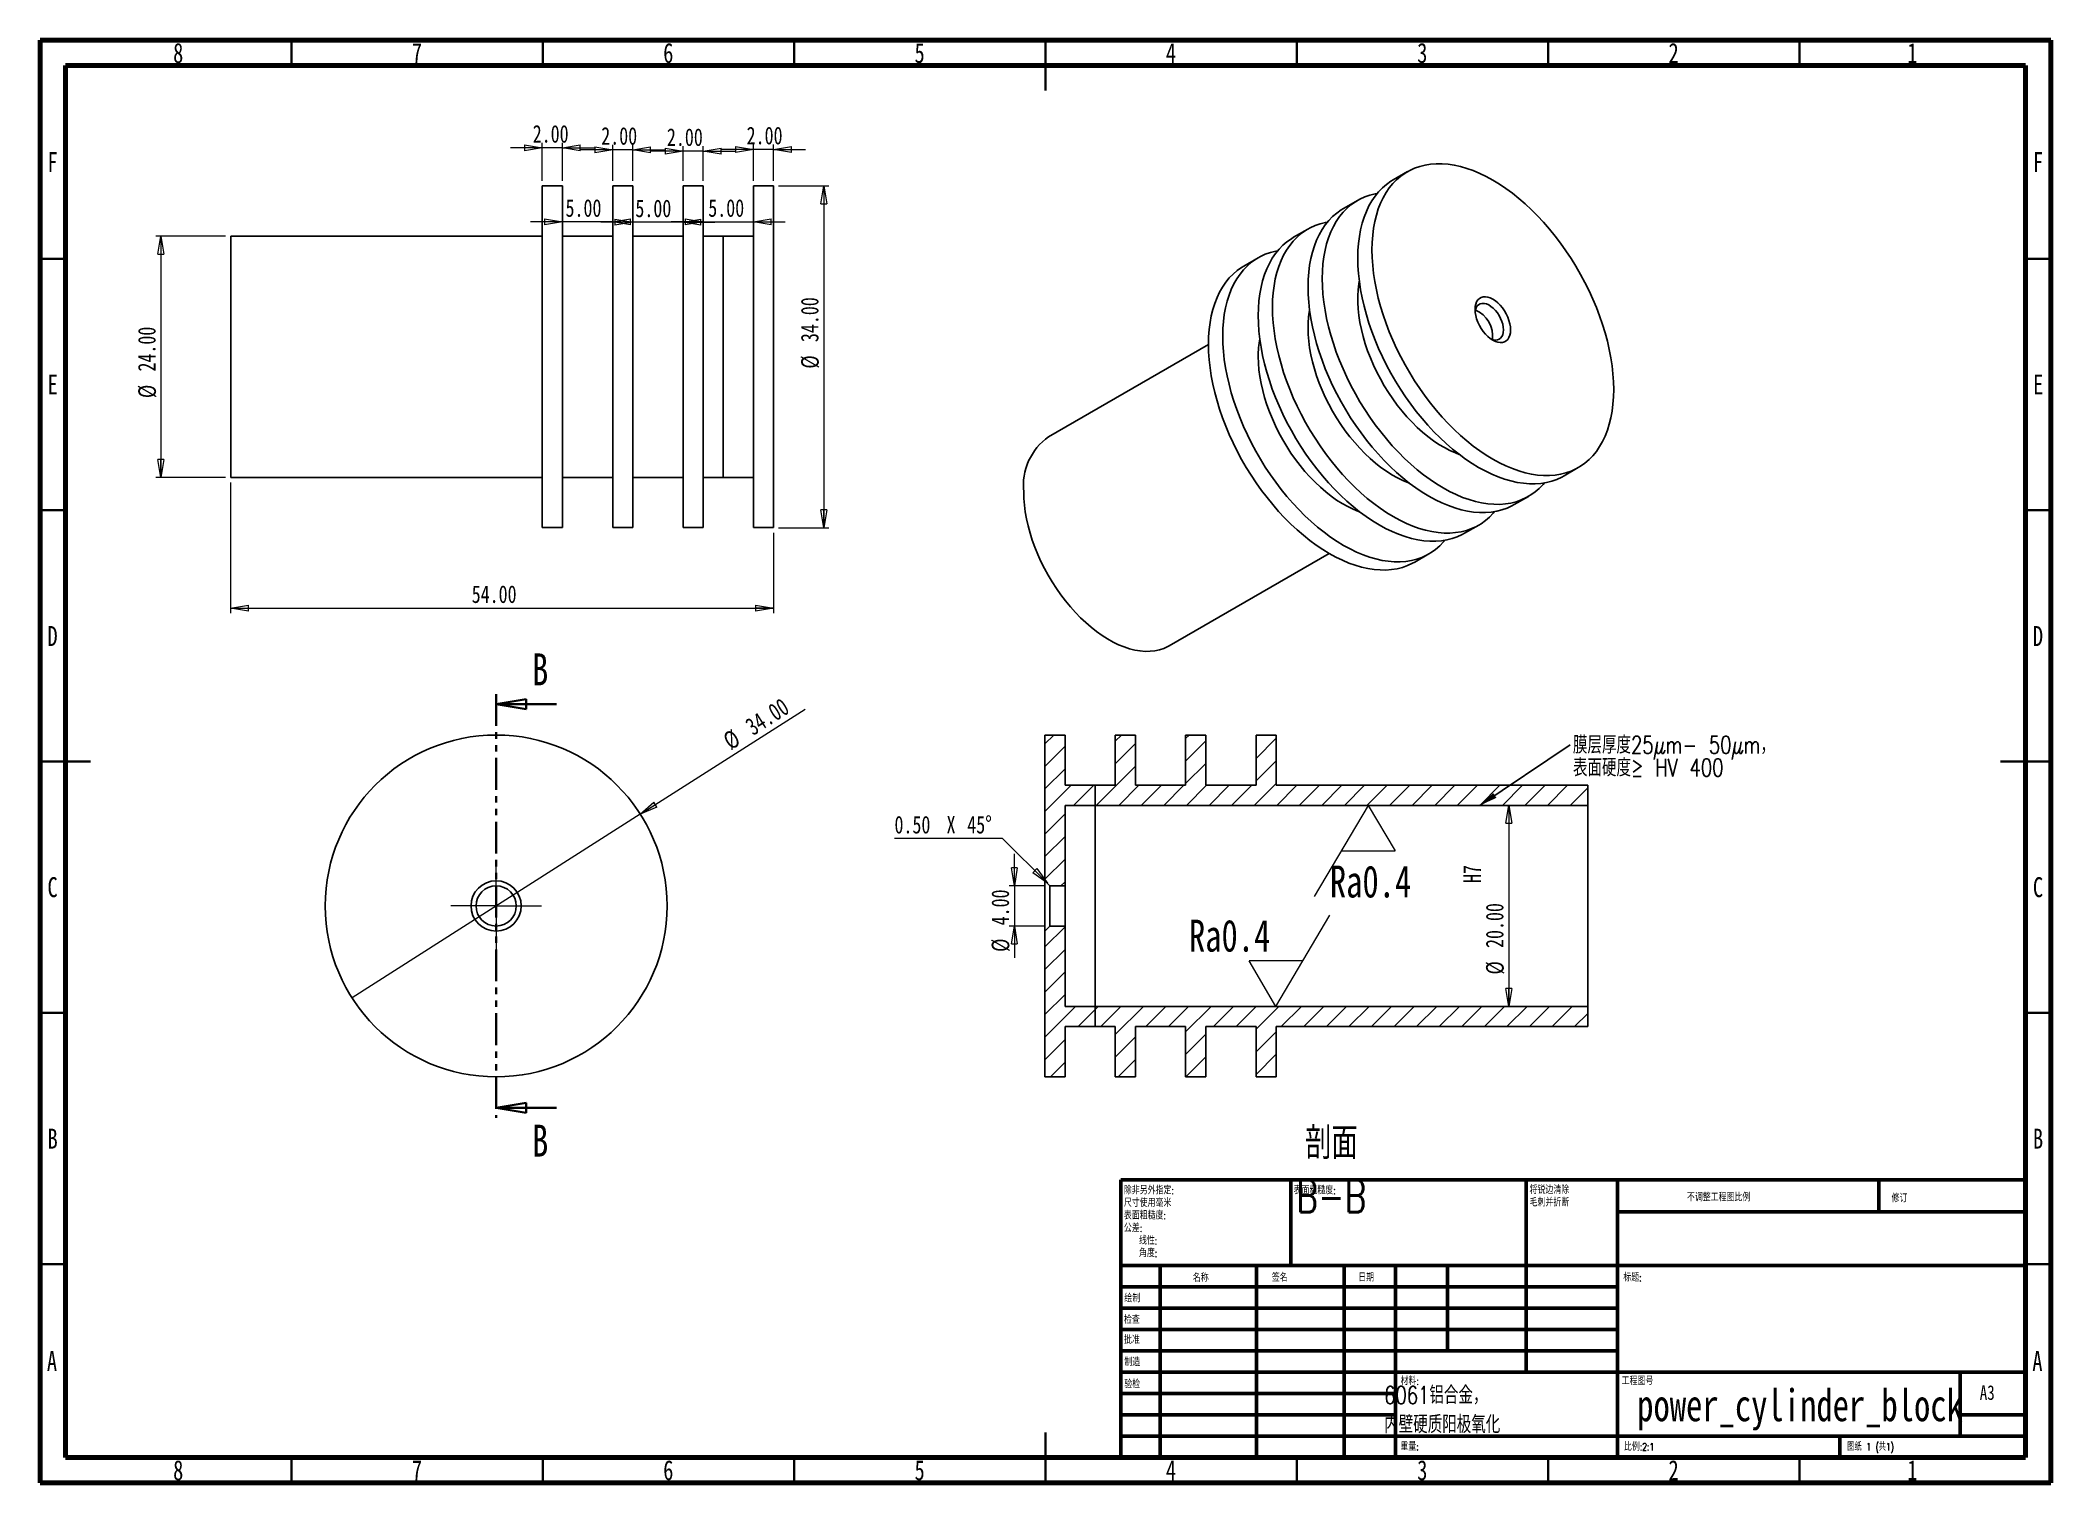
# Model space of a CAD drawing. Header units: millimetres. Extents: x 15 to 415, y 5 to 292.
import ezdxf

# ---------------------------------------------------------------- set-up
doc = ezdxf.new("R2010")
doc.units = ezdxf.units.MM
doc.linetypes.add('PHANTOM', pattern=[12.7, 6.35, -1.27, 1.27, -1.27, 1.27, -1.27])
doc.styles.add('SLDTEXTSTYLE0', font='TXT', dxfattribs={"width": 0.75, "bigfont": 'bigfont'})
doc.styles.add('SLDTEXTSTYLE1', font='TXT', dxfattribs={"width": 0.75})
doc.styles.add('SLDTEXTSTYLE2', font='TXT', dxfattribs={"width": 0.694444, "bigfont": 'bigfont'})
doc.dimstyles.new('SLDDIMSTYLE0', dxfattribs={"dimtxt": 3.5, "dimasz": 3.556, "dimexe": 0, "dimexo": 0.0625, "dimgap": 0.875, "dimtad": 1, "dimlfac": 0.5, "dimrnd": 1e-09, "dimzin": 4, "dimdsep": 46, "dimtxsty": 'SLDTEXTSTYLE1', "dimblk1": 'CLOSED', "dimblk2": 'CLOSED', "dimsah": 1, "dimcen": 0.09, "dimadec": 0, "dimazin": 1, "dimtfac": 1, "dimtofl": 0, "dimtmove": 0, "dimatfit": 3, "dimldrblk": 'CLOSED', "dimfxl": 0, "dimfrac": 2, "dimtolj": 1, "dimtzin": 12, "dimarcsym": 0})
doc.dimstyles.new('SLDDIMSTYLE1', dxfattribs={"dimtxt": 3.5, "dimasz": 3.556, "dimexe": 0, "dimexo": 0.0625, "dimgap": 0.875, "dimtad": 1, "dimlfac": 0.5, "dimrnd": 1e-09, "dimzin": 4, "dimdsep": 46, "dimtxsty": 'SLDTEXTSTYLE1', "dimblk1": 'CLOSED', "dimblk2": 'CLOSED', "dimsah": 1, "dimcen": 0.09, "dimadec": 0, "dimazin": 1, "dimtfac": 1, "dimtmove": 0, "dimatfit": 0, "dimldrblk": 'CLOSED', "dimfxl": 0, "dimfrac": 2, "dimtolj": 1, "dimtzin": 12, "dimarcsym": 0})
doc.dimstyles.new('SLDDIMSTYLE2', dxfattribs={"dimtxt": 3.5, "dimasz": 3.556, "dimexe": 0, "dimexo": 0.0625, "dimgap": 0.875, "dimtad": 1, "dimlfac": 0.5, "dimrnd": 1e-09, "dimzin": 4, "dimdsep": 46, "dimtxsty": 'SLDTEXTSTYLE1', "dimblk1": 'NONE', "dimblk2": 'CLOSED', "dimsah": 1, "dimcen": 0, "dimadec": 0, "dimazin": 1, "dimtfac": 1, "dimtmove": 0, "dimatfit": 3, "dimldrblk": 'NONE', "dimfxl": 0, "dimfrac": 2, "dimtolj": 1, "dimtzin": 12, "dimarcsym": 0})
doc.dimstyles.new('SLDDIMSTYLE3', dxfattribs={"dimtxt": 3.5, "dimasz": 3.556, "dimexe": 0, "dimexo": 0.0625, "dimgap": 0.875, "dimtad": 1, "dimlfac": 0.5, "dimrnd": 1e-09, "dimzin": 4, "dimdsep": 46, "dimtxsty": 'SLDTEXTSTYLE1', "dimblk1": 'CLOSED', "dimblk2": 'CLOSED', "dimsah": 1, "dimcen": 0.09, "dimadec": 0, "dimazin": 1, "dimtfac": 1, "dimtofl": 0, "dimtmove": 0, "dimatfit": 3, "dimldrblk": 'CLOSED', "dimfxl": 0, "dimfrac": 2, "dimtolj": 1, "dimarcsym": 0})
doc.dimstyles.new('SLDDIMSTYLE4', dxfattribs={"dimtxt": 0.18, "dimasz": 3.556, "dimexe": 0, "dimexo": 0.0625, "dimgap": 0, "dimtad": 0, "dimtih": 1, "dimtoh": 1, "dimdec": 0, "dimrnd": 1e-09, "dimzin": 0, "dimdsep": 46, "dimtxsty": 'Standard', "dimsah": 1, "dimcen": 0.09, "dimadec": 0, "dimazin": 0, "dimtfac": 3.556, "dimtdec": 0, "dimtofl": 0, "dimtmove": 0, "dimatfit": 3, "dimfxl": 0, "dimfrac": 2, "dimtolj": 1, "dimtzin": 0, "dimarcsym": 0})

# ---------------------------------------------------------------- blocks, each defined once
blk = doc.blocks.new('_Closed')
at = {"color": 0, "linetype": 'ByBlock', "lineweight": -2}
for p, q in [((-1, 0.166667), (0, 0)), ((-1, 0.166667), (-1, -0.166667)), ((0, 0), (-1, -0.166667)), ((0, 0), (-1, 0))]:
    blk.add_line(p, q, dxfattribs=at)
blk = doc.blocks.new('_D')
at = {"color": 7, "linetype": 'Continuous', "lineweight": 0}
for p, q in [((51.89, 253.02), (38.02, 253.02)), ((39.02, 253.02), (39.02, 205.02)), ((51.89, 205.02), (38.02, 205.02))]:
    blk.add_line(p, q, dxfattribs=at)
at = {"color": 7, "linetype": 'Continuous', "lineweight": 18, "xscale": 3.556, "yscale": 3.556}
for p, rotation in [((39.02, 253.02), 90.0000000000004), ((39.02, 205.02), 270.0000000000004)]:
    blk.add_blockref('_Closed', p, dxfattribs=dict(at, rotation=rotation))
at = {"color": 7, "linetype": 'Continuous', "lineweight": 18, "char_height": 3.5, "attachment_point": 1, "rotation": 90, "style": 'SLDTEXTSTYLE1'}
for s, insert in [('24.00', (34.45, 226.08)), ('%%c', (34.51, 220.8))]:
    blk.add_mtext(s, dxfattribs=dict(at, insert=insert))
blk = doc.blocks.new('_D_1')
at = {"color": 7, "linetype": 'Continuous', "lineweight": 0}
for p, q in [((52.89, 204.02), (52.89, 178.02)), ((160.89, 194.02), (160.89, 178.02)), ((52.89, 179.02), (160.89, 179.02))]:
    blk.add_line(p, q, dxfattribs=at)
at = {"color": 7, "linetype": 'Continuous', "lineweight": 18, "xscale": 3.556, "yscale": 3.556, "rotation": 180.0000000000004}
blk.add_blockref('_Closed', (52.89, 179.02), dxfattribs=at)
at = {"color": 7, "linetype": 'Continuous', "lineweight": 18, "xscale": 3.556, "yscale": 3.556}
blk.add_blockref('_Closed', (160.89, 179.02), dxfattribs=at)
at = {"color": 7, "linetype": 'Continuous', "lineweight": 18, "insert": (100.84, 183.54), "char_height": 3.5, "attachment_point": 1, "style": 'SLDTEXTSTYLE1'}
blk.add_mtext('54.00', dxfattribs=at)
blk = doc.blocks.new('_D_2')
at = {"color": 7, "linetype": 'Continuous', "lineweight": 0}
for p, q in [((156.89, 270.28), (150.54, 270.28)), ((156.89, 264.02), (156.89, 271.28)), ((160.89, 270.28), (156.89, 270.28)), ((160.89, 264.02), (160.89, 271.28)), ((160.89, 270.28), (167.24, 270.28))]:
    blk.add_line(p, q, dxfattribs=at)
at = {"color": 7, "linetype": 'Continuous', "lineweight": 18, "xscale": 3.556, "yscale": 3.556}
blk.add_blockref('_Closed', (156.89, 270.28), dxfattribs=at)
at = {"color": 7, "linetype": 'Continuous', "lineweight": 18, "xscale": 3.556, "yscale": 3.556, "rotation": 180.0000000000004}
blk.add_blockref('_Closed', (160.89, 270.28), dxfattribs=at)
at = {"color": 7, "linetype": 'Continuous', "lineweight": 18, "insert": (155.54, 274.79), "char_height": 3.5, "attachment_point": 1, "style": 'SLDTEXTSTYLE1'}
blk.add_mtext('2.00', dxfattribs=at)
blk = doc.blocks.new('_D_3')
at = {"color": 7, "linetype": 'Continuous', "lineweight": 0}
for p, q in [((142.89, 269.95), (136.54, 269.95)), ((142.89, 264.02), (142.89, 270.95)), ((146.89, 269.95), (142.89, 269.95)), ((146.89, 264.02), (146.89, 270.95)), ((146.89, 269.95), (153.24, 269.95))]:
    blk.add_line(p, q, dxfattribs=at)
at = {"color": 7, "linetype": 'Continuous', "lineweight": 18, "xscale": 3.556, "yscale": 3.556}
blk.add_blockref('_Closed', (142.89, 269.95), dxfattribs=at)
at = {"color": 7, "linetype": 'Continuous', "lineweight": 18, "xscale": 3.556, "yscale": 3.556, "rotation": 180.0000000000004}
blk.add_blockref('_Closed', (146.89, 269.95), dxfattribs=at)
at = {"color": 7, "linetype": 'Continuous', "lineweight": 18, "insert": (139.68, 274.47), "char_height": 3.5, "attachment_point": 1, "style": 'SLDTEXTSTYLE1'}
blk.add_mtext('2.00', dxfattribs=at)
blk = doc.blocks.new('_D_4')
at = {"color": 7, "linetype": 'Continuous', "lineweight": 0}
for p, q in [((128.89, 270.2), (122.54, 270.2)), ((128.89, 264.02), (128.89, 271.2)), ((132.89, 270.2), (128.89, 270.2)), ((132.89, 264.02), (132.89, 271.2)), ((132.89, 270.2), (139.24, 270.2))]:
    blk.add_line(p, q, dxfattribs=at)
at = {"color": 7, "linetype": 'Continuous', "lineweight": 18, "xscale": 3.556, "yscale": 3.556}
blk.add_blockref('_Closed', (128.89, 270.2), dxfattribs=at)
at = {"color": 7, "linetype": 'Continuous', "lineweight": 18, "xscale": 3.556, "yscale": 3.556, "rotation": 180.0000000000004}
blk.add_blockref('_Closed', (132.89, 270.2), dxfattribs=at)
at = {"color": 7, "linetype": 'Continuous', "lineweight": 18, "insert": (126.62, 274.71), "char_height": 3.5, "attachment_point": 1, "style": 'SLDTEXTSTYLE1'}
blk.add_mtext('2.00', dxfattribs=at)
blk = doc.blocks.new('_D_5')
at = {"color": 7, "linetype": 'Continuous', "lineweight": 0}
for p, q in [((114.89, 270.61), (108.54, 270.61)), ((114.89, 264.02), (114.89, 271.61)), ((118.89, 270.61), (114.89, 270.61)), ((118.89, 264.02), (118.89, 271.61)), ((118.89, 270.61), (125.24, 270.61))]:
    blk.add_line(p, q, dxfattribs=at)
at = {"color": 7, "linetype": 'Continuous', "lineweight": 18, "xscale": 3.556, "yscale": 3.556}
blk.add_blockref('_Closed', (114.89, 270.61), dxfattribs=at)
at = {"color": 7, "linetype": 'Continuous', "lineweight": 18, "xscale": 3.556, "yscale": 3.556, "rotation": 180.0000000000004}
blk.add_blockref('_Closed', (118.89, 270.61), dxfattribs=at)
at = {"color": 7, "linetype": 'Continuous', "lineweight": 18, "insert": (112.98, 275.12), "char_height": 3.5, "attachment_point": 1, "style": 'SLDTEXTSTYLE1'}
blk.add_mtext('2.00', dxfattribs=at)
blk = doc.blocks.new('_D_6')
at = {"color": 7, "linetype": 'Continuous', "lineweight": 0}
for p, q in [((161.89, 263.02), (171.89, 263.02)), ((170.89, 263.02), (170.89, 195.02)), ((161.89, 195.02), (171.89, 195.02))]:
    blk.add_line(p, q, dxfattribs=at)
at = {"color": 7, "linetype": 'Continuous', "lineweight": 18, "xscale": 3.556, "yscale": 3.556}
for p, rotation in [((170.89, 263.02), 90.0000000000004), ((170.89, 195.02), 270.0000000000004)]:
    blk.add_blockref('_Closed', p, dxfattribs=dict(at, rotation=rotation))
at = {"color": 7, "linetype": 'Continuous', "lineweight": 18, "char_height": 3.5, "attachment_point": 1, "rotation": 90, "style": 'SLDTEXTSTYLE1'}
for s, insert in [('34.00', (166.33, 231.94)), ('%%c', (166.38, 226.66))]:
    blk.add_mtext(s, dxfattribs=dict(at, insert=insert))
blk = doc.blocks.new('_D_7')
at = {"color": 7, "linetype": 'Continuous', "lineweight": 0}
for p, q in [((146.89, 254.02), (146.89, 256.86)), ((146.89, 255.86), (140.54, 255.86)), ((146.89, 255.86), (156.89, 255.86)), ((156.89, 255.86), (163.24, 255.86))]:
    blk.add_line(p, q, dxfattribs=at)
at = {"color": 7, "linetype": 'Continuous', "lineweight": 18, "xscale": 3.556, "yscale": 3.556}
blk.add_blockref('_Closed', (146.89, 255.86), dxfattribs=at)
at = {"color": 7, "linetype": 'Continuous', "lineweight": 18, "xscale": 3.556, "yscale": 3.556, "rotation": 180.0000000000004}
blk.add_blockref('_Closed', (156.89, 255.86), dxfattribs=at)
at = {"color": 7, "linetype": 'Continuous', "lineweight": 18, "insert": (147.91, 260.37), "char_height": 3.5, "attachment_point": 1, "style": 'SLDTEXTSTYLE1'}
blk.add_mtext('5.00', dxfattribs=at)
blk = doc.blocks.new('_D_8')
at = {"color": 7, "linetype": 'Continuous', "lineweight": 0}
for p, q in [((132.89, 254.02), (132.89, 256.79)), ((132.89, 255.79), (126.54, 255.79)), ((142.89, 255.79), (132.89, 255.79)), ((142.89, 255.79), (149.24, 255.79))]:
    blk.add_line(p, q, dxfattribs=at)
at = {"color": 7, "linetype": 'Continuous', "lineweight": 18, "xscale": 3.556, "yscale": 3.556}
blk.add_blockref('_Closed', (132.89, 255.79), dxfattribs=at)
at = {"color": 7, "linetype": 'Continuous', "lineweight": 18, "xscale": 3.556, "yscale": 3.556, "rotation": 180.0000000000004}
blk.add_blockref('_Closed', (142.89, 255.79), dxfattribs=at)
at = {"color": 7, "linetype": 'Continuous', "lineweight": 18, "insert": (133.41, 260.3), "char_height": 3.5, "attachment_point": 1, "style": 'SLDTEXTSTYLE1'}
blk.add_mtext('5.00', dxfattribs=at)
blk = doc.blocks.new('_D_9')
at = {"color": 7, "linetype": 'Continuous', "lineweight": 0}
for p, q in [((118.89, 254.02), (118.89, 256.86)), ((128.89, 254.02), (128.89, 256.86)), ((118.89, 255.86), (112.54, 255.86)), ((128.89, 255.86), (118.89, 255.86)), ((128.89, 255.86), (135.24, 255.86))]:
    blk.add_line(p, q, dxfattribs=at)
at = {"color": 7, "linetype": 'Continuous', "lineweight": 18, "xscale": 3.556, "yscale": 3.556}
blk.add_blockref('_Closed', (118.89, 255.86), dxfattribs=at)
at = {"color": 7, "linetype": 'Continuous', "lineweight": 18, "xscale": 3.556, "yscale": 3.556, "rotation": 180.0000000000004}
blk.add_blockref('_Closed', (128.89, 255.86), dxfattribs=at)
at = {"color": 7, "linetype": 'Continuous', "lineweight": 18, "insert": (119.51, 260.37), "char_height": 3.5, "attachment_point": 1, "style": 'SLDTEXTSTYLE1'}
blk.add_mtext('5.00', dxfattribs=at)
blk = doc.blocks.new('_D_10')
at = {"color": 7, "linetype": 'Continuous', "lineweight": 0}
for q in [(167.18, 158.93), (77.03, 101.5)]:
    blk.add_line((134.38, 138.03), q, dxfattribs=at)
at = {"color": 7, "linetype": 'Continuous', "lineweight": 18, "xscale": 3.556, "yscale": 3.556, "rotation": 212.4984710237748}
blk.add_blockref('_Closed', (134.38, 138.03, -2), dxfattribs=at)
at = {"color": 7, "linetype": 'Continuous', "lineweight": 18, "char_height": 3.5, "attachment_point": 1, "rotation": 32.4985, "style": 'SLDTEXTSTYLE1'}
for s, insert in [('34.00', (154.92, 156.52)), ('%%c', (150.49, 153.64))]:
    blk.add_mtext(s, dxfattribs=dict(at, insert=insert))
blk = doc.blocks.new('_None')
blk = doc.blocks.new('SW_CENTERMARKSYMBOL_0')
at = {"color": 0, "linetype": 'Continuous', "lineweight": 18}
for p, q in [((0, 5), (0, 9)), ((0, 0), (0, 5)), ((-5, 0), (-9, 0)), ((0, 0), (-5, 0)), ((0, 0), (0, -5)), ((0, 0), (5, 0)), ((5, 0), (9, 0)), ((0, -5), (0, -9))]:
    blk.add_line(p, q, dxfattribs=at)
blk = doc.blocks.new('_D_11')
at = {"color": 7, "linetype": 'Continuous', "lineweight": 0}
blk.add_line((307.16, 139.77), (307.16, 99.77), dxfattribs=at)
at = {"color": 7, "linetype": 'Continuous', "lineweight": 18, "xscale": 3.556, "yscale": 3.556}
for p, rotation in [((307.16, 139.77, 17), 90.0000000000004), ((307.16, 99.77, 17), 270.0000000000004)]:
    blk.add_blockref('_Closed', p, dxfattribs=dict(at, rotation=rotation))
at = {"color": 7, "linetype": 'Continuous', "lineweight": 18, "char_height": 3.5, "attachment_point": 1, "rotation": 90, "style": 'SLDTEXTSTYLE1'}
for s, insert in [('H7', (298.12, 124.33)), ('20.00', (302.6, 111.4)), ('%%c', (302.65, 106.12))]:
    blk.add_mtext(s, dxfattribs=dict(at, insert=insert))
blk = doc.blocks.new('SW_CHAMFER_DIMENSION_0')
at = {"color": 0, "linetype": 'Continuous', "lineweight": 0}
for p, q in [((21.52, 0), (0, 0)), ((30.43, -8.91), (21.52, 0))]:
    blk.add_line(p, q, dxfattribs=at)
at = {"color": 0, "linetype": 'Continuous', "lineweight": 18, "xscale": 3.556, "yscale": 3.556, "rotation": 315.0000000000009}
blk.add_blockref('_Closed', (30.43, -8.91, 17), dxfattribs=at)
at = {"color": 0, "linetype": 'Continuous', "lineweight": 18, "char_height": 3.5, "attachment_point": 1, "style": 'SLDTEXTSTYLE1'}
for s, insert in [('0.50', (0, 4.51)), ('X', (10.36, 4.51)), ('45°', (14.48, 4.51))]:
    blk.add_mtext(s, dxfattribs=dict(at, insert=insert))
blk = doc.blocks.new('_D_12')
at = {"color": 7, "linetype": 'Continuous', "lineweight": 0}
for p, q in [((208.8, 123.77), (208.8, 130.12)), ((214.89, 123.77), (207.8, 123.77)), ((208.8, 123.77), (208.8, 115.77)), ((214.89, 115.77), (207.8, 115.77)), ((208.8, 115.77), (208.8, 109.42))]:
    blk.add_line(p, q, dxfattribs=at)
at = {"color": 7, "linetype": 'Continuous', "lineweight": 18, "xscale": 3.556, "yscale": 3.556}
for p, rotation in [((208.8, 123.77, 17), 270.0000000000004), ((208.8, 115.77, 17), 90.0000000000004)]:
    blk.add_blockref('_Closed', p, dxfattribs=dict(at, rotation=rotation))
at = {"color": 7, "linetype": 'Continuous', "lineweight": 18, "char_height": 3.5, "attachment_point": 1, "rotation": 90, "style": 'SLDTEXTSTYLE1'}
for s, insert in [('4.00', (204.24, 115.9)), ('%%c', (204.29, 110.62))]:
    blk.add_mtext(s, dxfattribs=dict(at, insert=insert))
blk = doc.blocks.new('SW_NOTE_0')
at = {"color": 0, "linetype": 'Continuous', "lineweight": 0, "char_height": 3.5, "attachment_point": 1, "style": 'SLDTEXTSTYLE0'}
for s, insert in [('膜层厚度\u200b25μm- 50μm，', (0.57, 1.77)), ('表面硬度≥ HV 400', (0.57, -2.76))]:
    blk.add_mtext(s, dxfattribs=dict(at, insert=insert))
blk = doc.blocks.new('SW_SFSYMBOL_0')
at = {"color": 0, "linetype": 'Continuous', "lineweight": 0}
for p, q in [((7.62, 20.16), (-3.09, 2.02)), ((7.62, 20.16), (12.97, 11.09)), ((2.27, 11.09), (12.97, 11.09))]:
    blk.add_line(p, q, dxfattribs=at)
at = {"color": 0, "linetype": 'Continuous', "lineweight": 0, "insert": (0, 8.19), "char_height": 6.35, "attachment_point": 1, "style": 'SLDTEXTSTYLE1'}
blk.add_mtext('Ra0.4', dxfattribs=at)
blk = doc.blocks.new('SW_SFSYMBOL_1')
at = {"color": 0, "linetype": 'Continuous', "lineweight": 0}
for p, q in [((17.31, -9.07), (28.01, 9.07)), ((17.31, -9.07), (11.95, 0)), ((22.66, 0), (11.95, 0))]:
    blk.add_line(p, q, dxfattribs=at)
at = {"color": 0, "linetype": 'Continuous', "lineweight": 0, "insert": (0, 8.19), "char_height": 6.35, "attachment_point": 1, "style": 'SLDTEXTSTYLE1'}
blk.add_mtext('Ra0.4', dxfattribs=at)

msp = doc.modelspace()

# ---------------------------------------------------------------- hatches: boundary and pattern name
at = {"linetype": 'Continuous', "lineweight": 18}
h = msp.add_hatch(dxfattribs=at)
h.set_pattern_fill('ANSI31', style=0)
h.paths.add_polyline_path([(218.885, 139.767), (224.885, 139.767), (224.885, 143.767), (218.885, 143.767), (218.885, 153.767), (214.885, 153.767), (214.885, 124.767), (215.885, 123.767), (218.885, 123.767)], flags=0)
h = msp.add_hatch(dxfattribs=at)
h.set_pattern_fill('ANSI31', style=0)
h.paths.add_polyline_path([(232.885, 153.767), (228.885, 153.767), (228.885, 143.767), (224.885, 143.767), (224.885, 139.767), (322.885, 139.767), (322.885, 143.767), (260.885, 143.767), (260.885, 153.767), (256.885, 153.767), (256.885, 143.767), (246.885, 143.767), (246.885, 153.767), (242.885, 153.767), (242.885, 143.767), (232.885, 143.767)], flags=0)
h = msp.add_hatch(dxfattribs=at)
h.set_pattern_fill('ANSI31', style=0)
h.paths.add_polyline_path([(218.885, 95.767), (224.885, 95.767), (224.885, 99.767), (218.885, 99.767), (218.885, 115.767), (215.885, 115.767), (214.885, 114.767), (214.885, 85.767), (218.885, 85.767)], flags=0)
h = msp.add_hatch(dxfattribs=at)
h.set_pattern_fill('ANSI31', style=0)
h.paths.add_polyline_path([(228.885, 85.767), (232.885, 85.767), (232.885, 95.767), (242.885, 95.767), (242.885, 85.767), (246.885, 85.767), (246.885, 95.767), (256.885, 95.767), (256.885, 85.767), (260.885, 85.767), (260.885, 95.767), (322.885, 95.767), (322.885, 99.767), (224.885, 99.767), (224.885, 95.767), (228.885, 95.767)], flags=0)

# ---------------------------------------------------------------- linework, layer by layer
at = {"color": 7, "linetype": 'Continuous', "lineweight": 70}
for p, q in [((15, 5), (15, 292)), ((15, 292), (415, 292)), ((415, 292), (415, 5)), ((20, 10), (20, 287)), ((20, 287), (410, 287)), ((410, 287), (410, 10)), ((410, 10), (20, 10)), ((415, 5), (15, 5))]:
    msp.add_line(p, q, dxfattribs=at)
at = {"color": 7, "linetype": 'Continuous', "lineweight": 35}
for p, q in [((65, 287), (65, 292)), ((115, 287), (115, 292)), ((165, 287), (165, 292)), ((215, 292), (215, 282)), ((215, 287), (215, 292)), ((265, 287), (265, 292)), ((315, 287), (315, 292)), ((365, 287), (365, 292)), ((20, 248.5), (15, 248.5)), ((410, 248.5), (415, 248.5)), ((20, 198.5), (15, 198.5)), ((410, 198.5), (415, 198.5)), ((117.709, 159.927), (105.709, 159.927)), ((15, 148.5), (25, 148.5)), ((20, 148.5), (15, 148.5)), ((415, 148.5), (405, 148.5)), ((410, 148.5), (415, 148.5)), ((20, 98.5), (15, 98.5)), ((410, 98.5), (415, 98.5)), ((117.709, 79.607), (105.709, 79.607)), ((20, 48.5), (15, 48.5)), ((410, 48.5), (415, 48.5)), ((215, 5), (215, 15)), ((65, 10), (65, 5)), ((115, 10), (115, 5)), ((165, 10), (165, 5)), ((215, 10), (215, 5)), ((265, 10), (265, 5)), ((315, 10), (315, 5)), ((365, 10), (365, 5))]:
    msp.add_line(p, q, dxfattribs=at)
at = {"color": 7, "linetype": 'Continuous', "lineweight": 25}
for p, q in [((286.996, 265.85), (284.168, 264.218)), ((118.892, 263.024), (114.892, 263.024)), ((114.892, 229.024), (114.892, 263.024)), ((118.892, 229.024), (118.892, 263.024)), ((132.892, 263.024), (128.892, 263.024)), ((128.892, 229.024), (128.892, 263.024)), ((132.892, 229.024), (132.892, 263.024)), ((146.892, 263.024), (142.892, 263.024)), ((142.892, 263.024), (142.892, 195.024)), ((146.892, 263.024), (146.892, 195.024)), ((160.892, 263.024), (156.892, 263.024)), ((156.892, 263.024), (156.892, 195.024)), ((160.892, 263.024), (160.892, 195.024)), ((277.097, 260.135), (274.268, 258.503)), ((114.892, 253.024), (52.892, 253.024)), ((52.892, 229.024), (52.892, 253.024)), ((128.892, 253.024), (118.892, 253.024)), ((142.892, 253.024), (132.892, 253.024)), ((150.892, 253.024), (146.892, 253.024)), ((156.892, 253.024), (150.892, 253.024)), ((150.892, 253.024), (150.892, 205.024)), ((150.892, 253.024), (150.892, 205.024)), ((267.197, 254.421), (264.369, 252.788)), ((257.298, 248.706), (254.469, 247.073)), ((52.892, 205.024), (52.892, 229.024)), ((114.892, 195.024), (114.892, 229.024)), ((118.892, 195.024), (118.892, 229.024)), ((128.892, 195.024), (128.892, 229.024)), ((132.892, 195.024), (132.892, 229.024)), ((247.426, 231.46), (215.628, 213.104)), ((52.892, 205.024), (114.892, 205.024)), ((118.892, 205.024), (128.892, 205.024)), ((132.892, 205.024), (142.892, 205.024)), ((146.892, 205.024), (150.892, 205.024)), ((150.892, 205.024), (156.892, 205.024)), ((318.165, 205.326), (320.993, 206.959)), ((308.265, 199.611), (311.094, 201.244)), ((114.892, 195.024), (118.892, 195.024)), ((128.892, 195.024), (132.892, 195.024)), ((142.892, 195.024), (146.892, 195.024)), ((156.892, 195.024), (160.892, 195.024)), ((298.366, 193.896), (301.194, 195.529)), ((239.626, 171.533), (271.424, 189.89)), ((288.466, 188.182), (291.295, 189.814)), ((214.885, 124.767), (214.885, 153.767)), ((214.885, 153.767), (218.885, 153.767)), ((218.885, 143.767), (218.885, 153.767)), ((228.885, 143.767), (228.885, 153.767)), ((228.885, 153.767), (232.885, 153.767)), ((232.885, 143.767), (232.885, 153.767)), ((242.885, 153.767), (242.885, 143.767)), ((246.885, 153.767), (242.885, 153.767)), ((246.885, 153.767), (246.885, 143.767)), ((256.885, 153.767), (256.885, 143.767)), ((260.885, 153.767), (256.885, 153.767)), ((260.885, 153.767), (260.885, 143.767)), ((224.885, 143.767), (218.885, 143.767)), ((224.885, 139.767), (224.885, 143.767)), ((228.885, 143.767), (224.885, 143.767)), ((224.885, 139.767), (224.885, 143.767)), ((242.885, 143.767), (232.885, 143.767)), ((256.885, 143.767), (246.885, 143.767)), ((322.885, 143.767), (260.885, 143.767)), ((322.885, 139.767), (322.885, 143.767)), ((218.885, 139.767), (224.885, 139.767)), ((218.885, 139.767), (218.885, 123.767)), ((224.885, 139.767), (322.885, 139.767)), ((224.885, 139.767), (224.885, 99.767)), ((224.885, 139.767), (224.885, 99.767)), ((322.885, 99.767), (322.885, 139.767)), ((215.885, 123.767), (214.885, 124.767)), ((214.885, 114.767), (214.885, 124.767)), ((215.885, 123.767), (218.885, 123.767)), ((215.885, 123.767), (215.885, 115.767)), ((218.885, 115.767), (218.885, 123.767)), ((214.885, 114.767), (215.885, 115.767)), ((214.885, 85.767), (214.885, 114.767)), ((218.885, 115.767), (215.885, 115.767)), ((218.885, 115.767), (218.885, 99.767)), ((224.885, 99.767), (218.885, 99.767)), ((322.885, 99.767), (224.885, 99.767)), ((224.885, 95.767), (224.885, 99.767)), ((224.885, 95.767), (224.885, 99.767)), ((322.885, 95.767), (322.885, 99.767)), ((218.885, 95.767), (224.885, 95.767)), ((218.885, 85.767), (218.885, 95.767)), ((224.885, 95.767), (228.885, 95.767)), ((228.885, 85.767), (228.885, 95.767)), ((232.885, 95.767), (242.885, 95.767)), ((232.885, 85.767), (232.885, 95.767)), ((242.885, 95.767), (242.885, 85.767)), ((246.885, 95.767), (256.885, 95.767)), ((246.885, 95.767), (246.885, 85.767)), ((256.885, 95.767), (256.885, 85.767)), ((260.885, 95.767), (322.885, 95.767)), ((260.885, 95.767), (260.885, 85.767)), ((218.885, 85.767), (214.885, 85.767)), ((232.885, 85.767), (228.885, 85.767)), ((242.885, 85.767), (246.885, 85.767)), ((256.885, 85.767), (260.885, 85.767))]:
    msp.add_line(p, q, dxfattribs=at)
at = {"color": 7, "linetype": 'PHANTOM', "lineweight": 35}
msp.add_line((105.709, 161.927), (105.709, 77.607), dxfattribs=at)
at = {"color": 7, "linetype": 'Continuous', "lineweight": 50}
for p, q in [((230, 65.25), (410, 65.25)), ((230, 65.25), (230, 10)), ((263.8, 48.25), (263.8, 65.25)), ((310.6, 65.25), (310.6, 27)), ((328.8, 65.25), (328.8, 10)), ((380.8, 58.875), (380.8, 65.25)), ((410, 58.875), (328.8, 58.875)), ((410, 48.25), (230, 48.25)), ((237.8, 48.25), (237.8, 10)), ((256.991, 48.25), (256.991, 10)), ((274.399, 48.25), (274.399, 10)), ((284.6, 10), (284.6, 48.25)), ((295, 31.25), (295, 48.25)), ((328.8, 44), (230, 44)), ((328.8, 39.75), (230, 39.75)), ((328.8, 35.5), (230, 35.5)), ((328.8, 31.25), (230, 31.25)), ((284.6, 27), (230, 27)), ((284.6, 27), (410, 27)), ((397, 14.25), (397, 27)), ((284.6, 22.75), (230, 22.75)), ((284.6, 18.5), (230, 18.5)), ((410, 18.5), (397, 18.5)), ((230, 14.25), (410, 14.25)), ((373, 10), (373, 14.25))]:
    msp.add_line(p, q, dxfattribs=at)
at = {"color": 7, "linetype": 'Continuous', "lineweight": 25, "flags": 128}
for points in [[(284.168, 264.218), (283.712, 263.94), (282.843, 263.323), (282.027, 262.622), (281.267, 261.839), (280.566, 260.977), (279.925, 260.038), (279.347, 259.025), (278.832, 257.941), (278.383, 256.789), (278.001, 255.572), (277.687, 254.294), (277.441, 252.959), (277.266, 251.571), (277.16, 250.133), (277.125, 248.651), (277.16, 247.127), (277.266, 245.568), (277.441, 243.977), (277.687, 242.358), (278.001, 240.718), (278.383, 239.06), (278.832, 237.389), (279.347, 235.711), (279.925, 234.03), (280.566, 232.351), (281.267, 230.679), (282.027, 229.02), (282.843, 227.377), (283.712, 225.756), (284.633, 224.161), (285.602, 222.597), (286.617, 221.07), (287.674, 219.582), (288.772, 218.139), (289.905, 216.744), (291.071, 215.403), (292.268, 214.118), (293.49, 212.894), (294.734, 211.734), (295.998, 210.642), (297.277, 209.621), (298.567, 208.673), (299.865, 207.802), (301.166, 207.009), (302.468, 206.299), (303.766, 205.672), (305.056, 205.13), (306.335, 204.675), (307.598, 204.308), (308.843, 204.031), (310.065, 203.844), (311.261, 203.748), (312.428, 203.742), (313.561, 203.828), (314.658, 204.005), (315.716, 204.271), (316.731, 204.627), (317.7, 205.072), (318.165, 205.326)], [(328.036, 222.526), (328.001, 224.049), (327.895, 225.609), (327.72, 227.2), (327.474, 228.818), (327.16, 230.459), (326.778, 232.117), (326.329, 233.787), (325.814, 235.466), (325.236, 237.147), (324.595, 238.825), (323.894, 240.497), (323.134, 242.157), (322.318, 243.8), (321.449, 245.421), (320.528, 247.016), (319.559, 248.579), (318.544, 250.107), (317.487, 251.595), (316.389, 253.038), (315.256, 254.432), (314.09, 255.774), (312.893, 257.058), (311.671, 258.282), (310.427, 259.442), (309.163, 260.534), (307.884, 261.556), (306.594, 262.504), (305.296, 263.375), (303.995, 264.167), (302.693, 264.878), (301.395, 265.505), (300.105, 266.047), (298.826, 266.502), (297.563, 266.868), (296.318, 267.145), (295.096, 267.332), (293.9, 267.429), (292.733, 267.434), (291.6, 267.348), (290.503, 267.172), (289.445, 266.905), (288.431, 266.549), (287.461, 266.105), (286.541, 265.573), (285.671, 264.956), (284.855, 264.255), (284.096, 263.472), (283.394, 262.61), (282.754, 261.671), (282.175, 260.658), (281.661, 259.574), (281.212, 258.422), (280.829, 257.205), (280.515, 255.927), (280.27, 254.592), (280.094, 253.204), (279.988, 251.766), (279.953, 250.284), (279.988, 248.76), (280.094, 247.201), (280.27, 245.609), (280.515, 243.991), (280.829, 242.351), (281.212, 240.693), (281.661, 239.022), (282.175, 237.344), (282.754, 235.663), (283.394, 233.984), (284.096, 232.312), (284.855, 230.653), (285.671, 229.01), (286.541, 227.389), (287.461, 225.794), (288.431, 224.23), (289.445, 222.702), (290.503, 221.215), (291.6, 219.772), (292.733, 218.377), (293.9, 217.036), (295.096, 215.751), (296.318, 214.527), (297.563, 213.367), (298.826, 212.275), (300.105, 211.253), (301.395, 210.306), (302.693, 209.434), (303.995, 208.642), (305.296, 207.932), (306.594, 207.304), (307.884, 206.763), (309.163, 206.308), (310.427, 205.941), (311.671, 205.664), (312.893, 205.477), (314.09, 205.381), (315.256, 205.375), (316.389, 205.461), (317.487, 205.637), (318.544, 205.904), (319.559, 206.26), (320.528, 206.705), (321.449, 207.236), (322.318, 207.854), (323.134, 208.555), (323.894, 209.337), (324.595, 210.199), (325.236, 211.138), (325.814, 212.151), (326.329, 213.236), (326.778, 214.388), (327.16, 215.604), (327.474, 216.882), (327.72, 218.217), (327.895, 219.605), (328.001, 221.043), (328.036, 222.526)], [(281.004, 261.533), (280.603, 261.457), (279.546, 261.19), (278.531, 260.834), (277.562, 260.39), (276.641, 259.858), (275.772, 259.241), (274.956, 258.54), (274.196, 257.757), (273.495, 256.895), (272.854, 255.956), (272.276, 254.943), (271.761, 253.859), (271.312, 252.707), (270.93, 251.49), (270.616, 250.212), (270.37, 248.877), (270.195, 247.489), (270.089, 246.051), (270.054, 244.569), (270.089, 243.045), (270.195, 241.486), (270.37, 239.894), (270.616, 238.276), (270.93, 236.636), (271.312, 234.978), (271.761, 233.307), (272.276, 231.629), (272.854, 229.948), (273.495, 228.269), (274.196, 226.597), (274.956, 224.938), (275.772, 223.295), (276.641, 221.674), (277.562, 220.079), (278.531, 218.515), (279.546, 216.988), (280.603, 215.5), (281.7, 214.057), (282.834, 212.662), (284, 211.321), (285.197, 210.036), (286.419, 208.812), (287.663, 207.652), (288.927, 206.56), (290.206, 205.539), (291.496, 204.591), (292.794, 203.72), (294.095, 202.927), (295.397, 202.217), (296.695, 201.59), (297.985, 201.048), (299.263, 200.593), (300.527, 200.226), (301.772, 199.949), (302.994, 199.762), (304.19, 199.666), (305.357, 199.66), (306.49, 199.746), (307.587, 199.923), (308.645, 200.189), (309.659, 200.545), (310.629, 200.99), (311.549, 201.522), (312.419, 202.139), (313.235, 202.84), (313.994, 203.622), (314.258, 203.929)], [(274.268, 258.503), (273.813, 258.225), (272.943, 257.608), (272.127, 256.907), (271.368, 256.124), (270.667, 255.262), (270.026, 254.323), (269.447, 253.31), (268.933, 252.226), (268.484, 251.074), (268.101, 249.857), (267.787, 248.58), (267.542, 247.245), (267.366, 245.856), (267.26, 244.419), (267.225, 242.936), (267.26, 241.413), (267.366, 239.853), (267.542, 238.262), (267.787, 236.643), (268.101, 235.003), (268.484, 233.345), (268.933, 231.674), (269.447, 229.996), (270.026, 228.315), (270.667, 226.636), (271.368, 224.965), (272.127, 223.305), (272.943, 221.662), (273.813, 220.041), (274.733, 218.446), (275.703, 216.883), (276.717, 215.355), (277.775, 213.867), (278.872, 212.424), (280.006, 211.03), (281.172, 209.688), (282.368, 208.404), (283.59, 207.179), (284.835, 206.02), (286.099, 204.927), (287.377, 203.906), (288.667, 202.958), (289.965, 202.087), (291.267, 201.295), (292.568, 200.584), (293.866, 199.957), (295.156, 199.415), (296.435, 198.96), (297.699, 198.594), (298.943, 198.316), (300.166, 198.129), (301.362, 198.033), (302.528, 198.028), (303.662, 198.113), (304.759, 198.29), (305.816, 198.556), (306.831, 198.913), (307.8, 199.357), (308.265, 199.611)], [(257.326, 237.221), (257.361, 238.704), (257.467, 240.141), (257.642, 241.53), (257.888, 242.865), (258.202, 244.142), (258.584, 245.359), (259.033, 246.511), (259.548, 247.595), (260.126, 248.608), (260.767, 249.547), (261.468, 250.409), (262.228, 251.192), (263.044, 251.893), (263.913, 252.51), (264.369, 252.788)], [(260.154, 238.854), (260.189, 240.337), (260.295, 241.774), (260.471, 243.163), (260.716, 244.498), (261.03, 245.775), (261.413, 246.992), (261.862, 248.144), (262.376, 249.228), (262.955, 250.241), (263.595, 251.18), (264.297, 252.042), (265.056, 252.825), (265.872, 253.526), (266.742, 254.143), (267.662, 254.675), (268.632, 255.119), (269.646, 255.476), (270.704, 255.742), (271.104, 255.818)], [(250.255, 233.139), (250.29, 234.622), (250.396, 236.059), (250.571, 237.448), (250.817, 238.783), (251.131, 240.06), (251.513, 241.277), (251.962, 242.429), (252.477, 243.513), (253.055, 244.526), (253.696, 245.465), (254.397, 246.327), (255.157, 247.11), (255.973, 247.811), (256.842, 248.428), (257.763, 248.96), (258.732, 249.405), (259.747, 249.761), (260.804, 250.027), (261.205, 250.103)], [(247.426, 231.506), (247.461, 232.989), (247.567, 234.427), (247.743, 235.815), (247.988, 237.15), (248.303, 238.428), (248.685, 239.644), (249.134, 240.796), (249.648, 241.881), (250.227, 242.894), (250.868, 243.833), (251.569, 244.695), (252.328, 245.477), (253.144, 246.178), (254.014, 246.796), (254.469, 247.073)], [(277.434, 244.033), (277.347, 243.518), (277.205, 242.342), (277.134, 241.116), (277.134, 239.847), (277.205, 238.539), (277.347, 237.199), (277.559, 235.831), (277.841, 234.442), (278.19, 233.037), (278.607, 231.622), (279.088, 230.203), (279.633, 228.786), (280.238, 227.377), (280.901, 225.982), (281.619, 224.607), (282.39, 223.257), (283.21, 221.939), (284.076, 220.657), (284.983, 219.417), (285.929, 218.225), (286.909, 217.085), (287.92, 216.002), (288.956, 214.98), (290.013, 214.025), (291.088, 213.139), (292.176, 212.327), (293.271, 211.592), (294.37, 210.937), (295.468, 210.365), (296.56, 209.878), (297.318, 209.589)], [(307.53, 234.364), (307.494, 233.803), (307.387, 233.296), (307.211, 232.852), (306.969, 232.48), (306.667, 232.189), (306.31, 231.983), (305.906, 231.867), (305.463, 231.843), (304.991, 231.912), (304.498, 232.073), (303.995, 232.322), (303.492, 232.654), (302.999, 233.062), (302.526, 233.539), (302.083, 234.074), (301.679, 234.656), (301.323, 235.274), (301.02, 235.914), (300.779, 236.565), (300.602, 237.213), (300.495, 237.844), (300.459, 238.446), (300.495, 239.006), (300.602, 239.513), (300.779, 239.957), (301.02, 240.329), (301.323, 240.621), (301.679, 240.827), (302.083, 240.943), (302.526, 240.966), (302.999, 240.897), (303.492, 240.736), (303.995, 240.487), (304.498, 240.155), (304.991, 239.747), (305.463, 239.271), (305.906, 238.736), (306.31, 238.154), (306.667, 237.536), (306.969, 236.895), (307.211, 236.244), (307.387, 235.597), (307.494, 234.965), (307.53, 234.364)], [(298.366, 193.896), (297.901, 193.642), (296.932, 193.198), (295.917, 192.842), (294.859, 192.575), (293.762, 192.398), (292.629, 192.313), (291.462, 192.318), (290.266, 192.414), (289.044, 192.601), (287.799, 192.879), (286.536, 193.245), (285.257, 193.7), (283.967, 194.242), (282.669, 194.869), (281.367, 195.58), (280.066, 196.372), (278.768, 197.243), (277.478, 198.191), (276.199, 199.212), (274.935, 200.305), (273.691, 201.465), (272.469, 202.689), (271.272, 203.973), (270.106, 205.315), (268.973, 206.709), (267.875, 208.152), (266.818, 209.64), (265.803, 211.168), (264.834, 212.731), (263.913, 214.326), (263.044, 215.947), (262.228, 217.59), (261.468, 219.25), (260.767, 220.921), (260.126, 222.6), (259.548, 224.281), (259.033, 225.959), (258.584, 227.63), (258.202, 229.288), (257.888, 230.929), (257.642, 232.547), (257.467, 234.138), (257.361, 235.698), (257.326, 237.221)], [(304.358, 198.214), (304.095, 197.908), (303.335, 197.125), (302.519, 196.424), (301.65, 195.807), (300.729, 195.275), (299.76, 194.83), (298.745, 194.474), (297.688, 194.208), (296.59, 194.031), (295.457, 193.946), (294.291, 193.951), (293.094, 194.047), (291.872, 194.234), (290.628, 194.512), (289.364, 194.878), (288.085, 195.333), (286.795, 195.875), (285.497, 196.502), (284.196, 197.213), (282.894, 198.005), (281.596, 198.876), (280.306, 199.824), (279.027, 200.845), (277.764, 201.938), (276.519, 203.097), (275.297, 204.321), (274.101, 205.606), (272.934, 206.948), (271.801, 208.342), (270.704, 209.785), (269.646, 211.273), (268.632, 212.801), (267.662, 214.364), (266.742, 215.959), (265.872, 217.58), (265.056, 219.223), (264.297, 220.883), (263.595, 222.554), (262.955, 224.233), (262.376, 225.914), (261.862, 227.592), (261.413, 229.263), (261.03, 230.921), (260.716, 232.561), (260.471, 234.18), (260.295, 235.771), (260.189, 237.331), (260.154, 238.854)], [(306.116, 234.364), (306.079, 234.909), (305.97, 235.482), (305.792, 236.069), (305.549, 236.653), (305.247, 237.221), (304.894, 237.757), (304.5, 238.247), (304.075, 238.679), (303.629, 239.042), (303.174, 239.326), (302.722, 239.523), (302.285, 239.629), (301.873, 239.641), (301.499, 239.559), (301.171, 239.385), (300.897, 239.122), (300.686, 238.779), (300.541, 238.363), (300.479, 238.003)], [(294.459, 192.499), (294.195, 192.193), (293.436, 191.41), (292.62, 190.709), (291.75, 190.092), (290.83, 189.56), (289.86, 189.116), (288.846, 188.759), (287.788, 188.493), (286.691, 188.316), (285.558, 188.231), (284.391, 188.236), (283.195, 188.332), (281.973, 188.519), (280.728, 188.797), (279.464, 189.163), (278.186, 189.618), (276.896, 190.16), (275.598, 190.787), (274.296, 191.498), (272.995, 192.29), (271.697, 193.161), (270.407, 194.109), (269.128, 195.13), (267.864, 196.223), (266.62, 197.383), (265.398, 198.607), (264.201, 199.891), (263.035, 201.233), (261.901, 202.627), (260.804, 204.07), (259.747, 205.558), (258.732, 207.086), (257.763, 208.649), (256.842, 210.244), (255.973, 211.865), (255.157, 213.508), (254.397, 215.168), (253.696, 216.839), (253.055, 218.518), (252.477, 220.199), (251.962, 221.877), (251.513, 223.548), (251.131, 225.206), (250.817, 226.846), (250.571, 228.465), (250.396, 230.056), (250.29, 231.616), (250.255, 233.139)], [(287.419, 203.874), (287.203, 203.952), (286.115, 204.396), (285.02, 204.925), (283.921, 205.539), (282.823, 206.235), (281.731, 207.009), (280.649, 207.858), (279.583, 208.779), (278.535, 209.768), (277.511, 210.821), (276.516, 211.933), (275.552, 213.1), (274.625, 214.317), (273.738, 215.578), (272.895, 216.879), (272.099, 218.214), (271.354, 219.577), (270.663, 220.963), (270.028, 222.365), (269.453, 223.779), (268.94, 225.197), (268.491, 226.615), (268.107, 228.026), (267.792, 229.424), (267.545, 230.803), (267.367, 232.158), (267.261, 233.483), (267.225, 234.772)], [(303.621, 232.561), (303.629, 232.557), (304.075, 232.405), (304.5, 232.346), (304.894, 232.381), (305.247, 232.51), (305.549, 232.729), (305.792, 233.033), (305.97, 233.413), (306.079, 233.861), (306.116, 234.364)], [(288.466, 188.182), (288.001, 187.927), (287.032, 187.483), (286.017, 187.127), (284.96, 186.86), (283.863, 186.684), (282.729, 186.598), (281.563, 186.603), (280.367, 186.7), (279.144, 186.887), (277.9, 187.164), (276.636, 187.53), (275.357, 187.985), (274.067, 188.527), (272.769, 189.154), (271.468, 189.865), (270.166, 190.657), (268.868, 191.528), (267.578, 192.476), (266.3, 193.498), (265.036, 194.59), (263.791, 195.75), (262.569, 196.974), (261.373, 198.258), (260.207, 199.6), (259.073, 200.994), (257.976, 202.437), (256.918, 203.925), (255.904, 205.453), (254.934, 207.016), (254.014, 208.611), (253.144, 210.232), (252.328, 211.875), (251.569, 213.535), (250.868, 215.207), (250.227, 216.885), (249.648, 218.566), (249.134, 220.245), (248.685, 221.915), (248.303, 223.573), (247.988, 225.214), (247.743, 226.832), (247.567, 228.423), (247.461, 229.983), (247.426, 231.506)], [(277.519, 198.159), (277.303, 198.237), (276.216, 198.681), (275.12, 199.21), (274.021, 199.824), (272.924, 200.52), (271.832, 201.294), (270.75, 202.143), (269.683, 203.064), (268.636, 204.053), (267.612, 205.106), (266.616, 206.218), (265.653, 207.385), (264.726, 208.602), (263.838, 209.863), (262.995, 211.164), (262.199, 212.499), (261.454, 213.862), (260.763, 215.248), (260.129, 216.65), (259.554, 218.064), (259.041, 219.483), (258.591, 220.9), (258.208, 222.311), (257.892, 223.709), (257.645, 225.088), (257.468, 226.443), (257.361, 227.768), (257.326, 229.057)], [(239.626, 171.533), (239.332, 171.372), (238.512, 171), (237.647, 170.718), (236.739, 170.526), (235.793, 170.425), (234.813, 170.417), (233.803, 170.5), (232.767, 170.675), (231.709, 170.941), (230.634, 171.296), (229.547, 171.739), (228.451, 172.269), (227.352, 172.883), (226.255, 173.578), (225.163, 174.352), (224.081, 175.202), (223.014, 176.123), (221.967, 177.112), (220.943, 178.165), (219.947, 179.277), (218.984, 180.444), (218.057, 181.66), (217.169, 182.922), (216.326, 184.223), (215.53, 185.557), (214.785, 186.921), (214.094, 188.306), (213.46, 189.709), (212.885, 191.123), (212.371, 192.541), (211.922, 193.959), (211.539, 195.37), (211.223, 196.768), (210.976, 198.147), (210.799, 199.502), (210.692, 200.826), (210.657, 202.116)]]:
    msp.add_lwpolyline(points, dxfattribs=at)
at = {"color": 7, "linetype": 'Continuous', "lineweight": 25}
for radius in [34, 5, 4]:
    msp.add_circle((105.709, 119.767), radius, dxfattribs=at)
for centre, radius, start, end in [((286.675, 234.862), 19.45, 169.76409, 180.26455), ((298.314, 233.125), 5.649, 353.10728, 66.88734), ((276.776, 229.147), 19.45, 169.76409, 180.26455), ((222.476, 203.387), 11.887, 125.17222, 186.13996)]:
    msp.add_arc(centre, radius, start, end, dxfattribs=at)

# ---------------------------------------------------------------- block references
at = {"color": 7, "linetype": 'Continuous', "lineweight": 35, "xscale": 6, "yscale": 6, "rotation": 180.0000000000004}
for p in [(105.709, 159.927), (105.709, 79.607)]:
    msp.add_blockref('_Closed', p, dxfattribs=at)
at = {"color": 7, "linetype": 'Continuous', "lineweight": 0}
for name, p in [('SW_NOTE_0', (319.367, 151.802)), ('SW_SFSYMBOL_0', (271.571, 119.609)), ('SW_CENTERMARKSYMBOL_0', (105.709, 119.767)), ('SW_SFSYMBOL_1', (243.536, 108.838))]:
    msp.add_blockref(name, p, dxfattribs=at)
at = {"color": 7, "linetype": 'Continuous', "lineweight": 18}
msp.add_blockref('SW_CHAMFER_DIMENSION_0', (184.955, 133.177), dxfattribs=at)

# ---------------------------------------------------------------- texts
at = {"color": 7, "linetype": 'Continuous', "lineweight": 0}
for s, insert, char_height, attachment_point, style in [('8', (42.46, 291.447), 3.969, 2, 'SLDTEXTSTYLE1'), ('7', (89.96, 291.447), 3.969, 2, 'SLDTEXTSTYLE1'), ('6', (139.96, 291.447), 3.969, 2, 'SLDTEXTSTYLE1'), ('5', (189.96, 291.447), 3.969, 2, 'SLDTEXTSTYLE1'), ('4', (239.96, 291.447), 3.969, 2, 'SLDTEXTSTYLE1'), ('3', (289.96, 291.447), 3.969, 2, 'SLDTEXTSTYLE1'), ('2', (339.96, 291.447), 3.969, 2, 'SLDTEXTSTYLE1'), ('1', (387.46, 291.447), 3.969, 2, 'SLDTEXTSTYLE1'), ('F', (17.458, 269.736), 3.969, 2, 'SLDTEXTSTYLE1'), ('F', (412.458, 269.736), 3.969, 2, 'SLDTEXTSTYLE1'), ('E', (17.508, 225.486), 3.969, 2, 'SLDTEXTSTYLE1'), ('E', (412.508, 225.486), 3.969, 2, 'SLDTEXTSTYLE1'), ('D', (17.453, 175.447), 3.969, 2, 'SLDTEXTSTYLE1'), ('D', (412.453, 175.447), 3.969, 2, 'SLDTEXTSTYLE1'), ('C', (17.459, 125.486), 3.969, 2, 'SLDTEXTSTYLE1'), ('C', (412.459, 125.486), 3.969, 2, 'SLDTEXTSTYLE1'), ('剖面 ^JB-B', (271.867, 75.766), 6.35, 2, 'SLDTEXTSTYLE0'), ('B', (17.471, 75.447), 3.969, 2, 'SLDTEXTSTYLE1'), ('B', (412.471, 75.447), 3.969, 2, 'SLDTEXTSTYLE1'), ('除非另外指定:^J尺寸使用毫米^J表面粗糙度:^J公差:^J   线性:^J   角度:', (230.594, 63.921), 1.5, 1, 'SLDTEXTSTYLE0'), ('表面粗糙度:', (264.371, 63.919), 1.5, 1, 'SLDTEXTSTYLE0'), ('将锐边清除^J毛刺并折断', (311.309, 64.003), 1.5, 1, 'SLDTEXTSTYLE0'), ('不调整工程图比例', (342.615, 62.533), 1.5, 1, 'SLDTEXTSTYLE0'), ('修订', (383.328, 62.335), 1.5, 1, 'SLDTEXTSTYLE0'), ('名称', (244.322, 46.501), 1.5, 1, 'SLDTEXTSTYLE0'), ('签名', (260.034, 46.562), 1.5, 1, 'SLDTEXTSTYLE0'), ('日期', (277.215, 46.576), 1.5, 1, 'SLDTEXTSTYLE0'), ('标题:', (329.956, 46.576), 1.5, 1, 'SLDTEXTSTYLE0'), ('绘制', (230.685, 42.43), 1.5, 1, 'SLDTEXTSTYLE0'), ('检查', (230.624, 38.154), 1.5, 1, 'SLDTEXTSTYLE0'), ('批准', (230.622, 34.177), 1.5, 1, 'SLDTEXTSTYLE0'), ('A', (17.34, 31.197), 3.969, 2, 'SLDTEXTSTYLE1'), ('制造', (230.682, 29.734), 1.5, 1, 'SLDTEXTSTYLE0'), ('A', (412.34, 31.197), 3.969, 2, 'SLDTEXTSTYLE1'), ('验检', (230.677, 25.35), 1.5, 1, 'SLDTEXTSTYLE0'), ('6061铝合金，^J内壁硬质阳极氧化', (282.378, 24.203), 3.5, 1, 'SLDTEXTSTYLE0'), ('材料:', (285.646, 25.986), 1.5, 1, 'SLDTEXTSTYLE0'), ('工程图号', (329.629, 25.986), 1.5, 1, 'SLDTEXTSTYLE0'), ('A3', (400.871, 24.406), 2.9104, 1, 'SLDTEXTSTYLE1'), ('power_cylinder_block', (365.117, 23.607), 6.35, 2, 'SLDTEXTSTYLE1'), ('重量:', (285.618, 12.949), 1.4986, 1, 'SLDTEXTSTYLE0'), ('比例:2:1', (330.074, 12.9), 1.5, 1, 'SLDTEXTSTYLE0'), ('图纸 1 (共1)', (374.478, 12.9), 1.5, 1, 'SLDTEXTSTYLE2'), ('8', (42.46, 9.486), 3.969, 2, 'SLDTEXTSTYLE1'), ('7', (89.96, 9.486), 3.969, 2, 'SLDTEXTSTYLE1'), ('6', (139.96, 9.486), 3.969, 2, 'SLDTEXTSTYLE1'), ('5', (189.96, 9.486), 3.969, 2, 'SLDTEXTSTYLE1'), ('4', (239.96, 9.486), 3.969, 2, 'SLDTEXTSTYLE1'), ('3', (289.96, 9.486), 3.969, 2, 'SLDTEXTSTYLE1'), ('2', (339.96, 9.486), 3.969, 2, 'SLDTEXTSTYLE1'), ('1', (387.46, 9.486), 3.969, 2, 'SLDTEXTSTYLE1')]:
    msp.add_mtext(s, dxfattribs=dict(at, insert=insert, char_height=char_height, attachment_point=attachment_point, style=style))
at = {"color": 7, "linetype": 'Continuous', "char_height": 6.35, "attachment_point": 1, "style": 'SLDTEXTSTYLE1'}
for insert in [(112.848, 170.012), (112.848, 76.249)]:
    msp.add_mtext('B', dxfattribs=dict(at, insert=insert))

# ---------------------------------------------------------------- dimensions: what is measured, and where the dimension line sits
at = {"color": 7, "linetype": 'Continuous', "lineweight": 18}
for base, p1, p2, dimstyle, picture, middle in [((114.892, 270.611), (118.892, 263.024), (114.892, 263.024), 'SLDDIMSTYLE1', '_D_5', (117.509, 270.611)), ((128.892, 270.2), (132.892, 263.024), (128.892, 263.024), 'SLDDIMSTYLE1', '_D_4', (131.147, 270.2)), ((142.892, 269.954), (146.892, 263.024), (142.892, 263.024), 'SLDDIMSTYLE1', '_D_3', (144.21, 269.954)), ((156.892, 270.282), (160.892, 263.024), (156.892, 263.024), 'SLDDIMSTYLE1', '_D_2', (160.066, 270.282)), ((118.892, 255.86), (128.892, 253.024), (118.892, 253.024), 'SLDDIMSTYLE1', '_D_9', (124.039, 255.86)), ((132.892, 255.793), (142.892, 263.024), (132.892, 253.024), 'SLDDIMSTYLE1', '_D_8', (137.935, 255.793)), ((156.892, 255.86), (146.892, 253.024), (156.892, 263.024), 'SLDDIMSTYLE1', '_D_7', (152.435, 255.86)), ((160.892, 179.024), (52.892, 205.024), (160.892, 195.024), 'SLDDIMSTYLE0', '_D_1', (106.655, 179.024))]:
    dim = msp.add_linear_dim(base=base, p1=p1, p2=p2, dimstyle=dimstyle, dxfattribs=at)
    dim.commit()
    dim.dimension.update_dxf_attribs({"geometry": picture, "text_midpoint": middle, "dimtype": 160})
for base, p1, p2, text, dimstyle, picture, middle in [((170.892, 195.024), (160.892, 263.024), (160.892, 195.024), '%%c<>', 'SLDDIMSTYLE0', '_D_6', (170.892, 235.119)), ((39.02, 205.024), (52.892, 253.024), (52.892, 205.024), '%%c<>', 'SLDDIMSTYLE0', '_D', (39.02, 229.26)), ((307.161, 99.767), (322.885, 139.767), (322.885, 99.767), '%%c<>\\SH7^ ;', 'SLDDIMSTYLE3', '_D_11', (307.161, 118.111)), ((208.804, 115.767), (215.885, 123.767), (215.885, 115.767), '%%c<>', 'SLDDIMSTYLE1', '_D_12', (208.804, 117.788))]:
    dim = msp.add_linear_dim(base=base, p1=p1, p2=p2, angle=90, text=text, dimstyle=dimstyle, dxfattribs=at)
    dim.commit()
    dim.dimension.update_dxf_attribs({"geometry": picture, "text_midpoint": middle, "dimtype": 160})
dim = msp.add_diameter_dim_2p(p1=(77.033, 101.499), p2=(134.385, 138.034), dimstyle='SLDDIMSTYLE2', dxfattribs=at)
dim.commit()
dim.dimension.update_dxf_attribs({"geometry": '_D_10', "text_midpoint": (160.101, 154.416), "dimtype": 163})

# ---------------------------------------------------------------- leaders
at = {"color": 7, "linetype": 'Continuous', "lineweight": 0}
msp.add_leader([(301.434, 139.767), (319.367, 151.802)], dimstyle='SLDDIMSTYLE4', dxfattribs=at)

doc.saveas('drawing.dxf')
